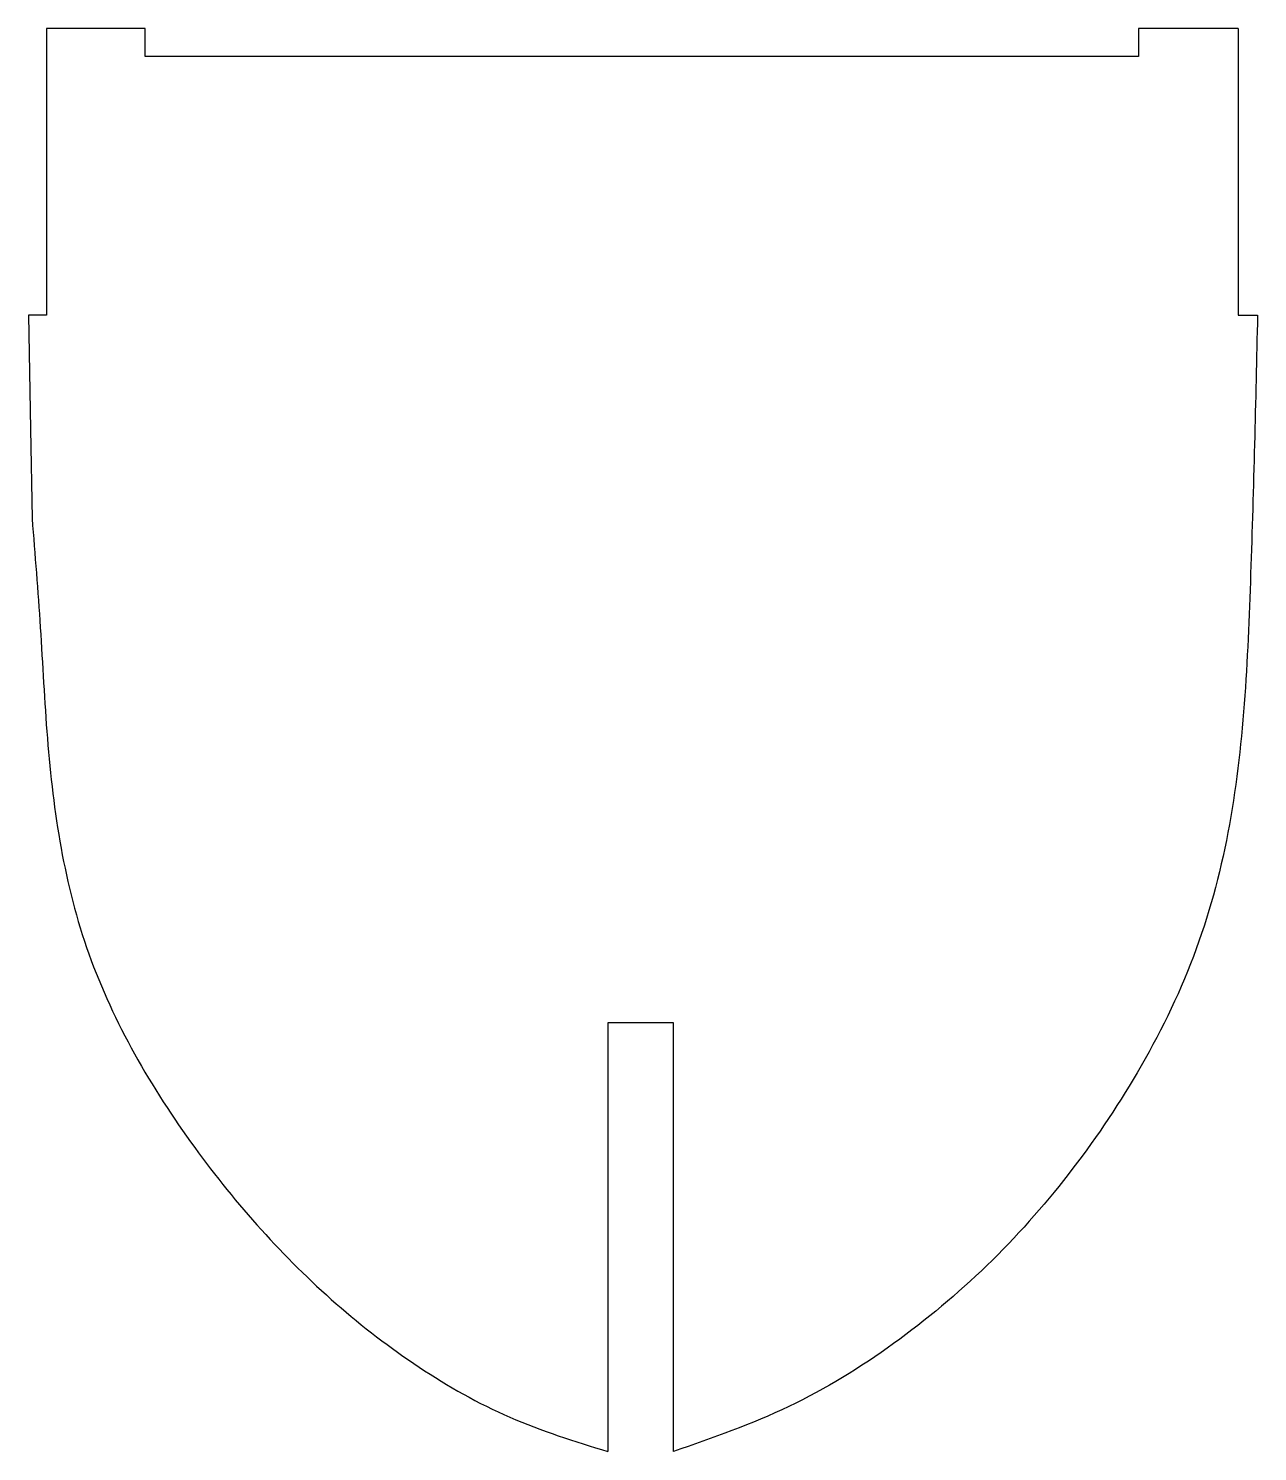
# Model space of a CAD drawing. Header units: millimetres. Extents: x 138 to 287, y 455 to 628.
import ezdxf

# ---------------------------------------------------------------- set-up
doc = ezdxf.new("R2010")
doc.units = ezdxf.units.MM

msp = doc.modelspace()

# ---------------------------------------------------------------- linework, layer by layer
at = {"color": 7, "linetype": 'Continuous'}
for p, q in [((151.93, 627.59), (139.92, 627.59)), ((139.92, 627.59), (139.92, 592.71)), ((151.93, 624.19), (151.93, 627.59)), ((284.87, 627.59), (272.75, 627.59)), ((272.75, 627.59), (272.75, 624.19)), ((284.87, 627.59), (284.87, 592.71)), ((272.75, 624.19), (151.93, 624.19)), ((139.92, 592.71), (137.71, 592.71)), ((284.87, 592.71), (287.22, 592.71)), ((216.19, 506.66), (208.19, 506.66)), ((208.19, 506.66), (208.19, 454.5)), ((216.19, 454.5), (216.19, 506.66))]:
    msp.add_line(p, q, dxfattribs=at)
at = {"color": 7, "linetype": 'Continuous', "flags": 128}
msp.add_lwpolyline([(137.71, 592.71), (137.96, 578.86), (138.15, 567.98)], dxfattribs=at)
at = {"color": 7, "linetype": 'Continuous'}
for points, knots in [([(287.22, 592.71), (287.1, 587.48), (286.87, 577), (286.41, 561.24), (285.79, 545.47), (284.02, 529.78), (279.9, 514.51), (273, 500.62), (264.47, 488.03), (254.56, 476.88), (243.15, 467.34), (230.37, 459.46), (220.94, 456.16), (216.19, 454.5)], [0, 0, 0, 0, 0.093012, 0.186113, 0.279942, 0.373311, 0.46594, 0.559156, 0.647357, 0.735308, 0.823022, 0.910934, 1, 1, 1, 1]), ([(138.15, 567.98), (138.5, 563.57), (139.23, 554.67), (139.87, 541.26), (141.37, 527.9), (144.67, 514.86), (150.38, 502.66), (157.62, 491.52), (165.85, 481.35), (174.94, 472.3), (185.05, 464.56), (196.11, 458.24), (204.16, 455.75), (208.19, 454.5)], [0, 0, 0, 0, 0.092207, 0.185954, 0.279368, 0.37179, 0.464576, 0.558557, 0.647784, 0.736723, 0.824876, 0.912343, 1, 1, 1, 1])]:
    msp.add_open_spline(points, degree=3, knots=knots, dxfattribs=at)

doc.saveas('drawing.dxf')
